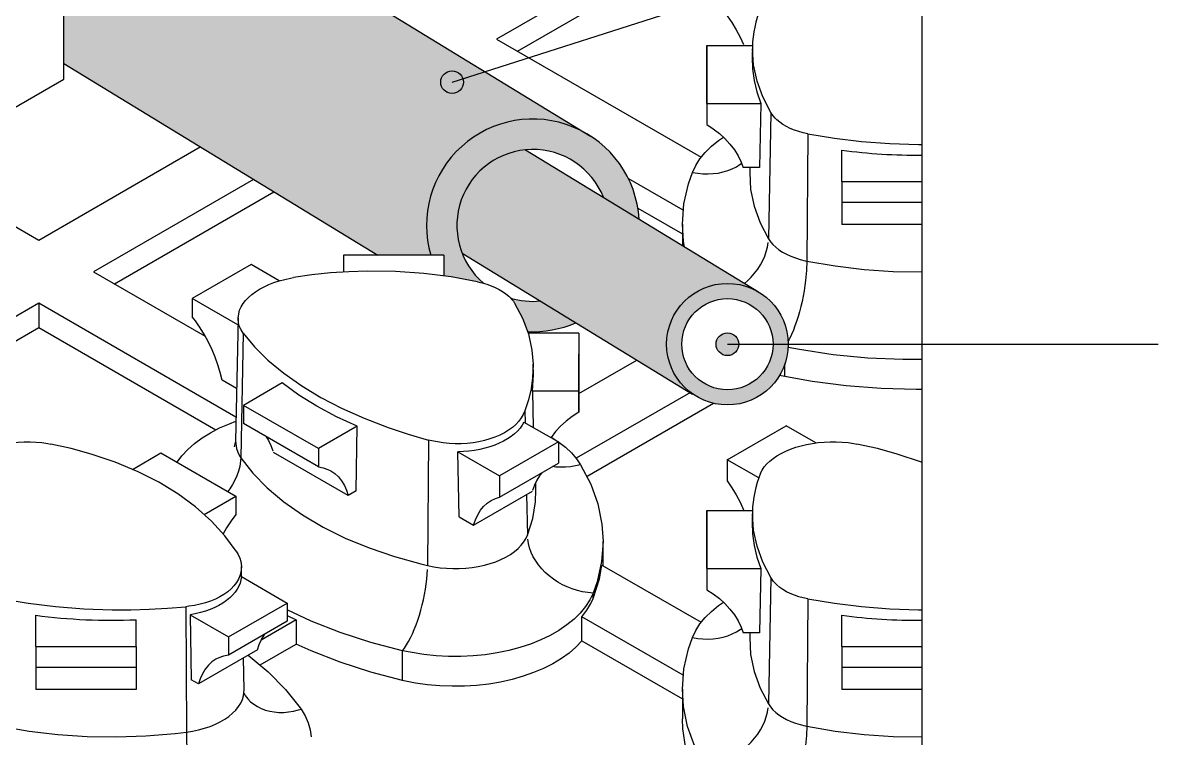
# Model space of a CAD drawing. Header units: millimetres. Extents: x 441156 to 441876, y 4514765 to 4515211.
# Drawn here: x 441490.625 to 441491.527, y 4515035.537 to 4515036.105 of the extents above; entities that cross this region are included whole.
import ezdxf

# ---------------------------------------------------------------- set-up
doc = ezdxf.new("R2010")
doc.units = ezdxf.units.MM
for name, color, linetype in [('Cassette', 7, 'Continuous'), ('Cornice', 7, 'Continuous'), ('Cornice_Testi', 7, 'Continuous')]:
    doc.layers.add(name, color=color, linetype=linetype)
doc.layers.add('Cornice_Tratteggi', color=7, linetype='Continuous', lineweight=5)

msp = doc.modelspace()

# ---------------------------------------------------------------- hatches: boundary and pattern name
at = {"layer": 'Cornice_Testi'}
h = msp.add_hatch(color=254, dxfattribs=at)
h.dxf.hatch_style = 1
h.paths.add_polyline_path([(441490.97496538, 4515036.05816771, 1), (441490.95685288, 4515036.05816771, 1)])
h = msp.add_hatch(color=254, dxfattribs=at)
h.dxf.hatch_style = 1
h.paths.add_polyline_path([(441491.19368663, 4515035.84988499, 1), (441491.17557413, 4515035.84988499, 1)])
at = {"layer": 'Cornice_Tratteggi'}
for points in [[(441490.70104579, 4515036.24437686, 0.261909253), (441490.65752341, 4515036.16698956), (441490.65752341, 4515036.0729686), (441490.90684705, 4515035.92063139), (441490.94893459, 4515035.92063139, -0.67590184), (441491.07226267, 4515036.01756265)], [(441491.20926739, 4515035.89142903), (441491.02433635, 4515036.00442224, 0.499216149), (441490.97392453, 4515035.92212618), (441491.16196316, 4515035.80723423, -0.277376647), (441491.13633038, 4515035.84988499, -0.581251018)]]:
    msp.add_hatch(color=254, dxfattribs=at).paths.add_polyline_path(points)
h = msp.add_hatch(dxfattribs=at)
h.set_pattern_fill('GRAVEL', color=254, scale=0.25)
h.set_pattern_definition([(228.0127875, (439122.133223, 4515108.17499), (-2, -2.25), [0.033634, -3.329772012]), (184.96974073, (439122.110723, 4515108.149989), (3, 0.25), [0.057717, -5.71398119]), (132.5104471, (439122.053223, 4515108.14499), (2.5, -2.75), [0.040697, -4.02900815]), (267.273689, (439121.955723, 4515108.08249), (0.25, 5), [0.0525595, -5.20338951]), (292.8336542, (439121.953223, 4515108.02999), (-1.25, 3), [0.05153875, -5.102343282]), (357.273689, (439121.973223, 4515107.98249), (-5, 0.25), [0.0525595, -5.20338951]), (37.69424047, (439122.0257235, 4515107.979989), (-3.25, -2.5), [0.06950725, -6.881212137]), (72.25532837, (439122.0807235, 4515108.022489), (1.75, 5.5), [0.065622, -6.496580374]), (121.4295656, (439122.100723, 4515108.08499), (-2, 3.25), [0.0527375, -5.221018277]), (175.2363583, (439122.073223, 4515108.12999), (2.75, -0.25), [0.060208, -2.950190645]), (222.3974378, (439122.0132235, 4515108.1349894), (-3, -2.75), [0.077862, -7.70834375]), (138.8140748, (439122.203223, 4515108.07999), (-1.75, 1.5), [0.02657525, -2.630961203]), (171.4692344, (439122.183223, 4515108.09749), (3.25, -0.5), [0.05055925, -5.005377854]), (225, (439122.13322, 4515108.10499), (-3e-17, -0.25), [0.03535525, -0.31819814]), (203.1985905, (439122.115723, 4515108.13499), (1.25, 0.5), [0.0190395, -1.884903776]), (291.8014095, (439122.098223, 4515108.12749), (-0.25, 0.75), [0.02692575, -1.319365452]), (30.9637565, (439122.108223, 4515108.10249), (0.75, 0.5), [0.04373225, -1.414005724]), (161.565051, (439122.14572, 4515108.12499), (0.5, -0.25), [0.03162275, -0.758946665]), (16.3895403, (439121.953223, 4515108.12749), (2.5, 0.75), [0.0443, -4.385711287]), (70.34617594, (439121.995723, 4515108.13999), (-1, -2.75), [0.03716525, -3.679351937]), (293.1985905, (439122.145723, 4515108.17499), (-0.5, 1.25), [0.03807875, -1.865864526]), (343.6104597, (439122.160723, 4515108.13999), (-2.5, 0.75), [0.0443, -4.385711287]), (339.4439548, (439121.953223, 4515107.97249), (-1.25, 0.5), [0.04272, -2.093280936]), (294.7751406, (439121.993223, 4515107.95749), (-1.25, 2.75), [0.0357945, -3.543660766]), (66.8014095, (439122.148223, 4515107.92499), (0.5, 1.25), [0.03807875, -1.865864526]), (17.35402464, (439122.163223, 4515107.95999), (-3.25, -1), [0.04190775, -4.148855904]), (69.4439548, (439122.025723, 4515107.92499), (-0.5, -1.25), [0.02136, -2.114640936]), (101.3099325, (439122.133223, 4515107.92499), (-0.25, 1), [0.0127475, -1.262007378]), (165.9637565, (439122.130723, 4515107.93749), (0.75, -0.25), [0.05153875, -0.979237656]), (186.00900596, (439122.080723, 4515107.94999), (2.5, 0.25), [0.0477625, -4.728480794]), (303.6900675, (439122.108223, 4515108.07999), (-0.25, 0.5), [0.0360555, -0.86533232]), (353.1572266, (439122.128223, 4515108.049989), (4.25, -0.5), [0.0629485, -6.231890656]), (60.9453959, (439122.190723, 4515108.04249), (-1, -1.75), [0.025739, -2.548168535]), (90, (439122.20322, 4515108.065), (-0.25, 0.25), [0.015, -0.235]), (120.2564372, (439122.075723, 4515107.95749), (1, -1.75), [0.034731, -3.438379997]), (48.0127875, (439122.058223, 4515107.98749), (2, 2.25), [0.067268, -3.296138012]), (0, (439122.10322, 4515108.0375), (0.25, 0.25), [0.065, -0.185]), (325.3048465, (439122.168223, 4515108.03749), (2.5, -1.75), [0.0395285, -3.913318575]), (254.0546041, (439122.200723, 4515108.01499), (-0.25, -1), [0.0364005, -1.783626972]), (207.64597536, (439122.190723, 4515107.979989), (-4.75, -2.5), [0.05926625, -5.867368546]), (175.42607874, (439122.138223, 4515107.952489), (-3.25, 0.25), [0.06269975, -6.207268352])])
h.paths.add_polyline_path([(441489.03659931, 4515036.09992046), (441489.03659931, 4515035.82106095), (441491.33918857, 4515034.49167321), (441491.33918857, 4515034.77053272), (441491.15239329, 4515034.87837799), (441491.0769623, 4515034.81304679, -0.180360974), (441491.07917294, 4515034.80711776, -1), (441491.06106044, 4515034.80711776, -0.694396922), (441491.0769623, 4515034.81304679), (441491.15239329, 4515034.87837799)])
h = msp.add_hatch(color=254, dxfattribs=at)
h.paths.add_polyline_path([(441491.07599191, 4515036.01528409), (441491.07226267, 4515036.01756265, 0.67590184), (441490.94893459, 4515035.92063139), (441490.959233, 4515035.92063139), (441490.959233, 4515035.90415183), (441490.96511288, 4515035.90340887), (441490.98621179, 4515035.89951944), (441490.98989043, 4515035.89863358), (441490.99097833, 4515035.89831152, -1.27933006), (441491.08616918, 4515035.96664227), (441491.11444654, 4515035.94936475, 0.238566546)])
h.paths.add_polyline_path([(441491.0359449, 4515035.88423162, -0.09883213), (441491.01242496, 4515035.88658198), (441491.0134857, 4515035.88541898), (441491.01459934, 4515035.88400977), (441491.01556847, 4515035.88257051), (441491.02193057, 4515035.87060548), (441491.02591012, 4515035.85989786, 0.116673338), (441491.06417751, 4515035.86698144)])
h = msp.add_hatch(color=254, dxfattribs=at)
h.paths.add_polyline_path([(441491.23293038, 4515035.84988499, 1), (441491.13633038, 4515035.84988499, 1)])
h.paths.add_polyline_path([(441491.22085538, 4515035.84988499, 1), (441491.14840538, 4515035.84988499, 1)], flags=16)

# ---------------------------------------------------------------- linework, layer by layer
at = {"color": 254, "linetype": 'Continuous'}
for p, q in [((441490.959233, 4515035.92063139), (441490.879538, 4515035.92063139)), ((441490.879538, 4515035.92063139), (441490.879538, 4515035.90720929)), ((441490.959233, 4515035.92063139), (441490.959233, 4515035.90415183))]:
    msp.add_line(p, q, dxfattribs=at)
for points in [[(441490.7958604, 4515035.87079243, 0), (441490.79590215, 4515035.87164067, 0), (441490.79629206, 4515035.87431337, 0), (441490.79707844, 4515035.87697354, 0), (441490.79825514, 4515035.87959292, 0), (441490.79982122, 4515035.88215925, 0), (441490.8017672, 4515035.88466619, 0), (441490.80407055, 4515035.88708762, 0), (441490.80670877, 4515035.8893974, 0), (441490.80967458, 4515035.89158456, 0), (441490.81295469, 4515035.89364407, 0), (441490.81651286, 4515035.89555495, 0), (441490.82031286, 4515035.8972962, 0), (441490.82434502, 4515035.89885991, 0), (441490.82859092, 4515035.90024213, 0), (441490.83300475, 4515035.90142933, 0), (441490.83754072, 4515035.90240801, 0), (441490.8400444, 4515035.90284943, 0)], [(441490.98621179, 4515035.89951944, 0), (441490.96511288, 4515035.90340887, 0), (441490.94355951, 4515035.90613228, 0), (441490.92106021, 4515035.90769332, 0), (441490.89840162, 4515035.90798837, 0), (441490.88378615, 4515035.90750396, 0), (441490.86921769, 4515035.90649342, 0), (441490.85456154, 4515035.90493687, 0), (441490.8400444, 4515035.90284943, 0)], [(441490.98621179, 4515035.89951944, 0), (441490.98989043, 4515035.89863358, 0), (441490.99343629, 4515035.89758386, 0), (441490.99692021, 4515035.89633962, 0), (441491.00021218, 4515035.89493859, 0), (441491.0032037, 4515035.89343612, 0), (441491.00597059, 4515035.8918056, 0), (441491.0085624, 4515035.89000541, 0), (441491.01087722, 4515035.88809468, 0), (441491.0122481, 4515035.8867759, 0), (441491.0134857, 4515035.88541898, 0), (441491.01459934, 4515035.88400977, 0), (441491.01556847, 4515035.88257051, 0)], [(441491.01556847, 4515035.88257051, 0), (441491.02193057, 4515035.87060548, 0), (441491.02653012, 4515035.85822964, 0), (441491.02938311, 4515035.84515367, 0), (441491.03029448, 4515035.83405574, 0)], [(441490.79995632, 4515035.85877598, 0), (441490.79836653, 4515035.86122154, 0), (441490.79715578, 4515035.8637561, 0), (441490.79633492, 4515035.86635254, 0), (441490.79591485, 4515035.86898373, 0), (441490.7958604, 4515035.87079243, 0)], [(441490.79995632, 4515035.85877598, 0), (441490.80899805, 4515035.8478594, 0), (441490.81966363, 4515035.83726651, 0), (441490.8322636, 4515035.82678264, 0), (441490.84641504, 4515035.81679605, 0), (441490.86156114, 4515035.80763909, 0), (441490.8779709, 4515035.79908422, 0), (441490.89606206, 4515035.79097356, 0), (441490.91523859, 4515035.78362175, 0), (441490.93096716, 4515035.7784174, 0), (441490.94728303, 4515035.77371768, 0)], [(441491.03029448, 4515035.83405574, 0), (441491.03031533, 4515035.83182869, 0), (441491.02989115, 4515035.82315101, 0), (441491.02866642, 4515035.81443654, 0), (441491.02661384, 4515035.80560338, 0), (441491.02375165, 4515035.79678703, 0)], [(441491.02375165, 4515035.79678703, 0), (441491.02250189, 4515035.79398592, 0), (441491.02086386, 4515035.79125708, 0), (441491.01885671, 4515035.78862887, 0), (441491.01649962, 4515035.78612968, 0), (441491.01379664, 4515035.78377013, 0), (441491.01076168, 4515035.78155717, 0), (441491.00742846, 4515035.7795134, 0), (441491.00383068, 4515035.77766145, 0), (441490.99998141, 4515035.77601171, 0), (441490.99589475, 4515035.7745661, 0), (441490.99161502, 4515035.77333879, 0), (441490.98718656, 4515035.77234394, 0), (441490.98262584, 4515035.77158831, 0), (441490.97794885, 4515035.77107116, 0), (441490.97320543, 4515035.77079663, 0), (441490.96844544, 4515035.77076884, 0), (441490.96368407, 4515035.770991, 0), (441490.95894028, 4515035.77145927, 0), (441490.95426381, 4515035.77216734, 0), (441490.94970441, 4515035.77310892, 0), (441490.94728303, 4515035.77371768, 0)]]:
    msp.add_polyline3d(points, dxfattribs=at)
at = {"layer": 'Cassette', "color": 5}
for p, q in [((441490.96590913, 4515036.05816771), (441491.43328281, 4515036.20778203)), ((441491.18463038, 4515035.84988499), (441491.52691376, 4515035.84988499))]:
    msp.add_line(p, q, dxfattribs=at)
at = {"layer": 'Cornice', "color": 254}
for p, q in [((441491.33918857, 4515037.66501994), (441491.33918857, 4515034.49167321)), ((441490.70104579, 4515036.24437686), (441491.07599191, 4515036.01528409)), ((441490.65752341, 4515036.06054172), (441490.65752341, 4515036.16698956)), ((441490.65752341, 4515036.0729686), (441490.90684705, 4515035.92063139)), ((441490.36543076, 4515035.89190357), (441490.65752341, 4515036.06054172)), ((441491.02433635, 4515036.00442224), (441491.20926739, 4515035.89142903)), ((441490.97392453, 4515035.92212618), (441491.15702264, 4515035.8102529))]:
    msp.add_line(p, q, dxfattribs=at)
at = {"layer": 'Cornice', "color": 254, "linetype": 'Continuous'}
for p, q in [((441491.21630563, 4515036.21652818), (441491.00126545, 4515036.09237586)), ((441491.0179154, 4515036.0827631), (441491.21630563, 4515036.19730265)), ((441491.00126545, 4515036.09237586), (441491.16379654, 4515035.9985394)), ((441491.16821641, 4515036.08729834), (441491.16821587, 4515036.07045955)), ((441491.16821641, 4515036.04128686), (441491.16821641, 4515036.08729834)), ((441491.16821641, 4515036.08729834), (441491.2045733, 4515036.08729757)), ((441491.20445655, 4515036.0862433), (441491.20428072, 4515036.07801945)), ((441491.16821587, 4515036.07045955), (441491.16821587, 4515036.02444806)), ((441491.16821641, 4515036.04128686), (441491.16821587, 4515036.02444806)), ((441491.16821641, 4515036.04128686), (441491.2111927, 4515036.04128594)), ((441491.2111927, 4515036.04128594), (441491.21007292, 4515035.9902647)), ((441491.21918456, 4515036.03402504), (441491.21716607, 4515035.93365666)), ((441491.24854124, 4515036.01707611), (441491.24783947, 4515035.91594754)), ((441490.63753326, 4515035.93265842), (441490.76588319, 4515036.00676057)), ((441491.27552003, 4515035.97933568), (441491.27552003, 4515036.0041469)), ((441490.53677708, 4515035.99082947), (441490.63753326, 4515035.93265842)), ((441491.21007292, 4515035.9902647), (441491.19725627, 4515035.9902647)), ((441491.20240457, 4515035.9902647), (441491.20232163, 4515035.98638522)), ((441490.80819527, 4515035.98090781), (441490.68107866, 4515035.90751771)), ((441491.14945477, 4515035.95653813), (441491.1058867, 4515035.98169192)), ((441491.27552003, 4515035.97933568), (441491.27552003, 4515035.96249657)), ((441491.27552003, 4515035.97933568), (441491.33918857, 4515035.97933568)), ((441490.69772861, 4515035.89790495), (441490.82437365, 4515035.97102279)), ((441491.11346819, 4515035.95808926), (441491.14887678, 4515035.9376463)), ((441491.33918857, 4515035.96249657), (441491.27552003, 4515035.96249657)), ((441491.27552003, 4515035.96249657), (441491.27552003, 4515035.94507953)), ((441491.14887678, 4515035.9454137), (441491.14887678, 4515035.92832781)), ((441491.33918857, 4515035.94507953), (441491.27552003, 4515035.94507953)), ((441490.80618344, 4515035.91311206), (441490.75943617, 4515035.88612277)), ((441490.82851607, 4515035.90021776), (441490.80618344, 4515035.91311206)), ((441490.68107866, 4515035.90751771), (441490.76970264, 4515035.85635113)), ((441490.63753326, 4515035.882377), (441490.42414202, 4515035.7591767)), ((441490.7941746, 4515035.79194096), (441490.63753326, 4515035.882377)), ((441490.63753326, 4515035.882377), (441490.63753326, 4515035.86315148)), ((441490.75943617, 4515035.88612277), (441490.75943584, 4515035.87174377)), ((441490.79574002, 4515035.86516184), (441490.75943617, 4515035.88612277)), ((441490.79586045, 4515035.87079444), (441490.79376448, 4515035.77275852)), ((441490.43273752, 4515035.74491374), (441490.63753326, 4515035.86315148)), ((441490.63753326, 4515035.86315148), (441490.77831307, 4515035.781873)), ((441490.79995632, 4515035.85877598), (441490.79799946, 4515035.75967822)), ((441491.06653662, 4515035.85868022), (441491.02636298, 4515035.85867936)), ((441491.06653662, 4515035.85868022), (441491.06653662, 4515035.81266873)), ((441491.06653662, 4515035.85868022), (441491.06653716, 4515035.84184142)), ((441491.06653716, 4515035.79582994), (441491.06653716, 4515035.84184142)), ((441491.06653716, 4515035.81062525), (441491.11274795, 4515035.83730481)), ((441491.03047231, 4515035.82573814), (441491.03029462, 4515035.83404914)), ((441491.23029538, 4515035.82409008), (441491.23029538, 4515035.83414973)), ((441490.79466251, 4515035.81476253), (441490.78317232, 4515035.82139633)), ((441490.83104783, 4515035.81905601), (441490.80018168, 4515035.80123654)), ((441491.02978773, 4515035.81266795), (441491.03047231, 4515035.82573814)), ((441491.06653662, 4515035.81266873), (441491.02978773, 4515035.81266795)), ((441491.02978773, 4515035.81266795), (441491.03040959, 4515035.78365558)), ((441491.15524019, 4515035.81155606), (441491.0645156, 4515035.7591767)), ((441491.06653662, 4515035.81266873), (441491.06653716, 4515035.79582994)), ((441490.80018168, 4515035.80123654), (441490.80018135, 4515035.78685735)), ((441490.85973642, 4515035.76685292), (441490.80018168, 4515035.80123654)), ((441491.07311109, 4515035.74491374), (441491.17351498, 4515035.80288139)), ((441491.02375165, 4515035.79678703), (441491.02394709, 4515035.78738647)), ((441490.85973609, 4515035.75247374), (441490.80018135, 4515035.78685735)), ((441490.89060257, 4515035.7846724), (441490.85973642, 4515035.76685292)), ((441490.88982146, 4515035.73320006), (441490.89060257, 4515035.7846724)), ((441491.02302916, 4515035.78791641), (441491.05031016, 4515035.77216669)), ((441491.18444287, 4515035.75808457), (441491.23119014, 4515035.78507386)), ((441491.25484862, 4515035.77141404), (441491.23119014, 4515035.78507386)), ((441490.94728303, 4515035.77371768), (441490.94649706, 4515035.67394391)), ((441490.85973642, 4515035.76685292), (441490.85973609, 4515035.75247374)), ((441490.97044585, 4515035.76429635), (441491.00356289, 4515035.7451774)), ((441490.97149136, 4515035.71267133), (441490.97044585, 4515035.76429635)), ((441491.05031016, 4515035.77216669), (441491.00356289, 4515035.7451774)), ((441491.05031016, 4515035.77216669), (441491.05031054, 4515035.75532743)), ((441490.71200515, 4515035.75032759), (441490.73464303, 4515035.76339814)), ((441490.73464303, 4515035.76339814), (441490.79419777, 4515035.72901452)), ((441490.88347257, 4515035.72953456), (441490.82391783, 4515035.76391818)), ((441491.00356328, 4515035.72833814), (441491.05031054, 4515035.75532743)), ((441491.18444287, 4515035.75808457), (441491.18444249, 4515035.74124575)), ((441491.20964383, 4515035.74353417), (441491.18444287, 4515035.75808457)), ((441491.00356289, 4515035.7451774), (441491.00356328, 4515035.72833814)), ((441491.0324314, 4515035.7341039), (441491.0323075, 4515035.73989945)), ((441490.76892844, 4515035.71442464), (441490.79419777, 4515035.72901452)), ((441490.79419777, 4515035.72901452), (441490.7941981, 4515035.71463571)), ((441490.88982146, 4515035.73320006), (441490.88347257, 4515035.72953456)), ((441490.98302861, 4515035.70601036), (441491.02977588, 4515035.73299964)), ((441491.02513358, 4515035.73031944), (441491.0258066, 4515035.69794912)), ((441490.97149136, 4515035.71267133), (441490.98302861, 4515035.70601036)), ((441491.16821641, 4515035.71758204), (441491.16821587, 4515035.70074325)), ((441491.16821641, 4515035.67157055), (441491.16821641, 4515035.71758204)), ((441491.16821641, 4515035.71758204), (441491.2045733, 4515035.71758126)), ((441491.20445655, 4515035.716527), (441491.20428072, 4515035.70830315)), ((441491.08587625, 4515035.67380997), (441491.08587625, 4515035.69313238)), ((441491.16821587, 4515035.70074325), (441491.16821587, 4515035.65473176)), ((441491.08491639, 4515035.67436413), (441491.16379654, 4515035.6288231)), ((441490.79869027, 4515035.66505807), (441490.79851839, 4515035.67309745)), ((441490.79862436, 4515035.66509612), (441490.83494328, 4515035.64412868)), ((441491.16821641, 4515035.67157055), (441491.16821587, 4515035.65473176)), ((441491.16821641, 4515035.67157055), (441491.2111927, 4515035.67156963)), ((441491.2111927, 4515035.67156963), (441491.21007292, 4515035.62054839)), ((441491.21918456, 4515035.66430873), (441491.21716607, 4515035.56394036)), ((441491.07790652, 4515035.64762537), (441491.07790652, 4515035.65206203)), ((441491.24854124, 4515035.64735981), (441491.24783947, 4515035.54623124)), ((441490.75433505, 4515035.64124078), (441490.75480135, 4515035.54148567)), ((441490.78819601, 4515035.61713939), (441490.83494328, 4515035.64412868)), ((441490.83494328, 4515035.64412868), (441490.83494361, 4515035.6297493)), ((441490.63514645, 4515035.60961938), (441490.63514645, 4515035.63443059)), ((441490.71484145, 4515035.60961938), (441490.71484145, 4515035.63083537)), ((441490.75771313, 4515035.6347376), (441490.75859023, 4515035.58320964)), ((441490.75771313, 4515035.6347376), (441490.78819601, 4515035.61713939)), ((441490.83494361, 4515035.6297493), (441490.78819634, 4515035.60276001)), ((441490.84210615, 4515035.63076978), (441490.81421198, 4515035.61466523)), ((441490.84210615, 4515035.63076978), (441490.84210615, 4515035.61154426)), ((441491.06905831, 4515035.61401277), (441491.06905831, 4515035.6332383)), ((441491.14945477, 4515035.58682183), (441491.06905831, 4515035.6332383)), ((441491.27552003, 4515035.60961938), (441491.27552003, 4515035.63443059)), ((441491.21007292, 4515035.62054839), (441491.19725627, 4515035.62054839)), ((441491.20240457, 4515035.62054839), (441491.20232163, 4515035.61666892)), ((441490.78819601, 4515035.61713939), (441490.78819634, 4515035.60276001)), ((441490.81338677, 4515035.59496327), (441490.84210615, 4515035.61154426)), ((441491.06905831, 4515035.61401277), (441491.14887678, 4515035.56793)), ((441490.63514645, 4515035.60961938), (441490.63514645, 4515035.59278027)), ((441490.63514645, 4515035.60961938), (441490.71484145, 4515035.60961938)), ((441490.71484145, 4515035.60961938), (441490.71484145, 4515035.59278027)), ((441490.81120713, 4515035.60681012), (441490.76445986, 4515035.57982083)), ((441490.92658519, 4515035.5825983), (441490.92658519, 4515035.60626049)), ((441491.27552003, 4515035.60961938), (441491.27552003, 4515035.59278027)), ((441491.27552003, 4515035.60961938), (441491.33918857, 4515035.60961938)), ((441490.80061497, 4515035.57503286), (441490.80007302, 4515035.6003819)), ((441490.71484145, 4515035.59278027), (441490.63514645, 4515035.59278027)), ((441490.63514645, 4515035.59278027), (441490.63514645, 4515035.57536323)), ((441490.71484145, 4515035.59278027), (441490.71484145, 4515035.57536323)), ((441491.33918857, 4515035.59278027), (441491.27552003, 4515035.59278027)), ((441491.27552003, 4515035.59278027), (441491.27552003, 4515035.57536323)), ((441490.71484145, 4515035.57536323), (441490.63514645, 4515035.57536323)), ((441490.76445986, 4515035.57982083), (441490.75859023, 4515035.58320964)), ((441491.14887678, 4515035.5756974), (441491.14887678, 4515035.55203521)), ((441491.33918857, 4515035.57536323), (441491.27552003, 4515035.57536323))]:
    msp.add_line(p, q, dxfattribs=at)
for points in [[(441491.18444249, 4515036.11096206, 0), (441491.18813094, 4515036.10548257, 0), (441491.1915525, 4515036.09979871, 0), (441491.19468114, 4515036.09395374, 0), (441491.19749304, 4515036.08799214, 0), (441491.19779659, 4515036.08729771, 0)], [(441491.21918456, 4515036.03402504, 0), (441491.21282246, 4515036.04642269, 0), (441491.20822291, 4515036.05893429, 0), (441491.20536992, 4515036.07183802, 0), (441491.2044377, 4515036.08467669, 0), (441491.20445662, 4515036.08624685, 0)], [(441491.20428072, 4515036.07801945, 0), (441491.20456609, 4515036.06876253, 0), (441491.20581682, 4515036.05953232, 0), (441491.20802837, 4515036.05036235, 0), (441491.2111927, 4515036.04128594, 0)], [(441491.24854124, 4515036.01707611, 0), (441491.2448626, 4515036.01786681, 0), (441491.24131674, 4515036.01883986, 0), (441491.23783282, 4515036.02002513, 0), (441491.23454085, 4515036.02138775, 0), (441491.23154933, 4515036.02287295, 0), (441491.22878244, 4515036.02450602, 0), (441491.22619063, 4515036.02632956, 0), (441491.22387581, 4515036.02828444, 0), (441491.22250493, 4515036.02964375, 0), (441491.22126733, 4515036.03105005, 0), (441491.22015369, 4515036.03251816, 0), (441491.21918456, 4515036.03402504, 0)], [(441491.16821587, 4515036.02444806, 0), (441491.17343213, 4515036.02109808, 0), (441491.17827096, 4515036.01738965, 0), (441491.18269552, 4515036.01335098, 0), (441491.18667214, 4515036.00901281, 0), (441491.19017056, 4515036.00440817, 0), (441491.19316416, 4515035.9995721, 0), (441491.19563015, 4515035.99454139, 0), (441491.19725627, 4515035.9902647, 0)], [(441491.24854124, 4515036.01707611, 0), (441491.26964015, 4515036.01361929, 0), (441491.29119352, 4515036.01103165, 0), (441491.31369282, 4515036.00929837, 0), (441491.33635141, 4515036.00851701, 0), (441491.33918857, 4515036.00851805, 0)], [(441491.15684651, 4515035.98648405, 0), (441491.1594283, 4515035.99193837, 0), (441491.16282365, 4515035.99724202, 0), (441491.16700672, 4515036.00235464, 0), (441491.17194566, 4515036.00723732, 0), (441491.1776029, 4515036.01185289, 0), (441491.18144868, 4515036.01456239, 0)], [(441491.15684651, 4515035.98648405, 0), (441491.16100203, 4515035.98576869, 0), (441491.16515953, 4515035.98535697, 0), (441491.16928738, 4515035.98525201, 0), (441491.17335414, 4515035.9854546, 0), (441491.17732888, 4515035.98596321, 0), (441491.18118135, 4515035.98677397, 0), (441491.18488222, 4515035.98788071, 0), (441491.18840333, 4515035.98927499, 0), (441491.19171788, 4515035.99094622, 0), (441491.19480064, 4515035.99288168, 0), (441491.19597008, 4515035.99373157, 0)], [(441491.14887678, 4515035.9454137, 0), (441491.15008372, 4515035.96148122, 0), (441491.15369545, 4515035.97742808, 0), (441491.15684651, 4515035.98648405, 0)], [(441491.20232163, 4515035.98638522, 0), (441491.20305318, 4515035.9728916, 0), (441491.20581895, 4515035.95948615, 0), (441491.21059787, 4515035.94627087, 0), (441491.21716607, 4515035.93365666, 0)], [(441491.15066283, 4515035.92723653, 0), (441491.14976977, 4515035.93158965, 0), (441491.14887678, 4515035.9454137, 0)], [(441491.19810957, 4515035.89824648, 0), (441491.20047927, 4515035.90027629, 0), (441491.2034651, 4515035.90321495, 0), (441491.2062037, 4515035.90632004, 0), (441491.20867425, 4515035.90956792, 0), (441491.21085793, 4515035.91293388, 0), (441491.21273812, 4515035.91639231, 0), (441491.21430052, 4515035.91991688, 0), (441491.21553324, 4515035.92348076, 0), (441491.21642689, 4515035.92705684, 0), (441491.21697467, 4515035.9306179, 0), (441491.21716607, 4515035.93365666, 0)], [(441491.21716607, 4515035.93365666, 0), (441491.21876983, 4515035.93132651, 0), (441491.22071924, 4515035.92908593, 0), (441491.22299947, 4515035.92695196, 0), (441491.22559317, 4515035.92494085, 0), (441491.22848059, 4515035.92306791, 0), (441491.23163977, 4515035.92134739, 0), (441491.23504665, 4515035.91979238, 0), (441491.23867531, 4515035.91841472, 0), (441491.24249814, 4515035.91722489, 0), (441491.24648603, 4515035.91623195, 0), (441491.24783947, 4515035.91594754, 0)], [(441491.24783947, 4515035.91594754, 0), (441491.24775394, 4515035.91232857, 0), (441491.24754685, 4515035.90853951, 0), (441491.24721979, 4515035.9046092, 0), (441491.24677525, 4515035.90056756, 0), (441491.24621659, 4515035.89644533, 0), (441491.24554809, 4515035.8922739, 0), (441491.24477481, 4515035.88808502, 0), (441491.24390266, 4515035.88391055, 0), (441491.24293827, 4515035.87978228, 0), (441491.24188897, 4515035.87573162, 0), (441491.24076275, 4515035.87178939, 0), (441491.23956819, 4515035.86798561, 0), (441491.23831438, 4515035.86434922, 0), (441491.23701085, 4515035.86090789, 0), (441491.23566753, 4515035.85768782, 0), (441491.23429464, 4515035.85471351, 0), (441491.23290263, 4515035.85200761, 0), (441491.23288504, 4515035.85197726, 0)], [(441491.24783947, 4515035.91594754, 0), (441491.2702399, 4515035.91207462, 0), (441491.29313974, 4515035.90934361, 0), (441491.31636472, 4515035.90777529, 0), (441491.33918857, 4515035.90739084, 0)], [(441490.78317232, 4515035.82139633, 0), (441490.78174703, 4515035.82738192, 0), (441490.77993748, 4515035.83342626, 0), (441490.77775746, 4515035.83948337, 0), (441490.77522355, 4515035.84550713, 0), (441490.77235504, 4515035.85145171, 0), (441490.76917375, 4515035.85727186, 0), (441490.76570391, 4515035.86292328, 0), (441490.76197191, 4515035.86836298, 0), (441490.75943584, 4515035.87174377, 0)], [(441491.33918857, 4515035.83764236, 0), (441491.323999, 4515035.83758594, 0), (441491.29623246, 4515035.83887516, 0), (441491.26876349, 4515035.84154738, 0), (441491.24179836, 4515035.84558254, 0), (441491.23285947, 4515035.84726862, 0)], [(441490.89060257, 4515035.7846724, 0), (441490.87397968, 4515035.79221245, 0), (441490.85844854, 4515035.80049212, 0), (441490.84410761, 4515035.80945893, 0), (441490.83104783, 4515035.81905601, 0)], [(441491.23029538, 4515035.82409008, 0), (441491.22606301, 4515035.82506106, 0)], [(441491.33918857, 4515035.81390549, 0), (441491.33446718, 4515035.81379911, 0), (441491.30664265, 4515035.81456557, 0), (441491.27903752, 4515035.81671989, 0), (441491.25185907, 4515035.8202459, 0), (441491.23029538, 4515035.82409008, 0)], [(441491.06653716, 4515035.79582994, 0), (441491.0613209, 4515035.79247996, 0), (441491.05648207, 4515035.78877152, 0), (441491.05205751, 4515035.78473285, 0), (441491.04808089, 4515035.78039469, 0), (441491.04458247, 4515035.77579005, 0), (441491.04442713, 4515035.77556305, 0)], [(441490.74745947, 4515035.75599863, 0), (441490.7512895, 4515035.76120265, 0), (441490.75589055, 4515035.76619415, 0), (441490.7612276, 4515035.77093513, 0), (441490.76726005, 4515035.77538952, 0), (441490.77394197, 4515035.77952341, 0), (441490.78122251, 4515035.78330534, 0), (441490.78904627, 4515035.78670653, 0), (441490.79410313, 4515035.78859824, 0)], [(441491.02302916, 4515035.78791641, 0), (441491.02161742, 4515035.78548151, 0), (441491.01988048, 4515035.78311773, 0), (441491.01782896, 4515035.78083951, 0), (441491.01547539, 4515035.7786608, 0), (441491.01283417, 4515035.77659491, 0), (441491.00992145, 4515035.77465447, 0), (441491.00675503, 4515035.77285134, 0), (441491.00335427, 4515035.77119656, 0), (441490.99973996, 4515035.76970023, 0), (441490.99593421, 4515035.7683715, 0), (441490.99196028, 4515035.7672185, 0), (441490.98784247, 4515035.76624828, 0), (441490.98360595, 4515035.76546678, 0), (441490.97927663, 4515035.76487876, 0), (441490.97488097, 4515035.76448782, 0), (441490.97044585, 4515035.76429635, 0)], [(441490.81782397, 4515035.77667148, 0), (441490.82010551, 4515035.77325358, 0), (441490.82202097, 4515035.76941273, 0), (441490.82355577, 4515035.76517816, 0), (441490.82391783, 4515035.76391818, 0)], [(441491.0447036, 4515035.77596554, 0), (441491.05067922, 4515035.77207725, 0), (441491.05604513, 4515035.76790307, 0), (441491.06076048, 4515035.76347477, 0), (441491.0647894, 4515035.75882605, 0), (441491.06804857, 4515035.75407993, 0)], [(441490.57062781, 4515035.74730319, 0), (441490.57187756, 4515035.74981541, 0), (441490.57351559, 4515035.75227889, 0), (441490.57552274, 4515035.75466791, 0), (441490.57787983, 4515035.75695678, 0), (441490.58058281, 4515035.75913602, 0), (441490.58361777, 4515035.76119898, 0), (441490.58695099, 4515035.76312448, 0), (441490.59054877, 4515035.76489135, 0), (441490.59439804, 4515035.76648994, 0), (441490.5984847, 4515035.76791802, 0), (441490.60276443, 4515035.76916144, 0), (441490.60719289, 4515035.77020603, 0), (441490.61175361, 4515035.77104523, 0), (441490.61643061, 4515035.77167907, 0), (441490.62117402, 4515035.77210199, 0), (441490.62593401, 4515035.77230846, 0), (441490.63069539, 4515035.77229507, 0), (441490.63543917, 4515035.77206447, 0), (441490.64011564, 4515035.77162029, 0), (441490.64467504, 4515035.77096616, 0), (441490.64709642, 4515035.77052312, 0)], [(441490.79442313, 4515035.68546482, 0), (441490.7853814, 4515035.69767507, 0), (441490.77471582, 4515035.70927472, 0), (441490.76211585, 4515035.72048684, 0), (441490.74796441, 4515035.73088547, 0), (441490.73281831, 4515035.74013599, 0), (441490.71640855, 4515035.74848235, 0), (441490.69831739, 4515035.75606343, 0), (441490.67914086, 4515035.7625711, 0), (441490.66341229, 4515035.76689541, 0), (441490.64709642, 4515035.77052312, 0)], [(441490.7937645, 4515035.77275915, 0), (441490.79375352, 4515035.77243495, 0), (441490.79351904, 4515035.77053138, 0), (441490.79318157, 4515035.76927375, 0), (441490.79288813, 4515035.76853503, 0), (441490.79273673, 4515035.76824087, 0), (441490.7927296, 4515035.76822901, 0)], [(441490.79376448, 4515035.77275852, 0), (441490.79392507, 4515035.76979646, 0), (441490.7945322, 4515035.76685375, 0), (441490.79558125, 4515035.76395279, 0), (441490.79706423, 4515035.76111566, 0), (441490.79799946, 4515035.75967822, 0)], [(441491.21100138, 4515035.74730319, 0), (441491.21225114, 4515035.74981541, 0), (441491.21388917, 4515035.75227889, 0), (441491.21589632, 4515035.75466791, 0), (441491.21825341, 4515035.75695678, 0), (441491.22095639, 4515035.75913602, 0), (441491.22399135, 4515035.76119898, 0), (441491.22732457, 4515035.76312448, 0), (441491.23092235, 4515035.76489135, 0), (441491.23477162, 4515035.76648994, 0), (441491.23885828, 4515035.76791802, 0), (441491.24313801, 4515035.76916144, 0), (441491.24756647, 4515035.77020603, 0), (441491.25212719, 4515035.77104523, 0), (441491.25680418, 4515035.77167907, 0), (441491.2615476, 4515035.77210199, 0), (441491.26630759, 4515035.77230846, 0), (441491.27106896, 4515035.77229507, 0), (441491.27581275, 4515035.77206447, 0), (441491.28048922, 4515035.77162029, 0), (441491.28504862, 4515035.77096616, 0), (441491.28747, 4515035.77052312, 0)], [(441491.33918857, 4515035.75585491, 0), (441491.33869097, 4515035.75606343, 0), (441491.31951444, 4515035.7625711, 0), (441491.30378587, 4515035.76689541, 0), (441491.28747, 4515035.77052312, 0)], [(441490.79799946, 4515035.75967822, 0), (441490.79775778, 4515035.75614523, 0), (441490.79717261, 4515035.75256436, 0), (441490.79624843, 4515035.74896286, 0), (441490.79499225, 4515035.74536813, 0), (441490.79341364, 4515035.74180755, 0), (441490.79152461, 4515035.73830819, 0), (441490.78933954, 4515035.7348967, 0), (441490.78776185, 4515035.73273027, 0)], [(441490.79799946, 4515035.75967822, 0), (441490.80763165, 4515035.74740912, 0), (441490.81907932, 4515035.7356714, 0), (441490.83225536, 4515035.72455438, 0), (441490.84705947, 4515035.71414266, 0), (441490.863379, 4515035.7045155, 0), (441490.88108975, 4515035.69574614, 0), (441490.90005692, 4515035.68790134, 0), (441490.92013615, 4515035.6810408, 0), (441490.94117465, 4515035.67521674, 0), (441490.94649706, 4515035.67394391, 0)], [(441490.85973609, 4515035.75247374, 0), (441490.8636224, 4515035.75168036, 0), (441490.86726469, 4515035.75036655, 0), (441490.86959443, 4515035.749177, 0)], [(441490.86959443, 4515035.749177, 0), (441490.8727648, 4515035.74701235, 0), (441490.87562155, 4515035.74436278, 0), (441490.87814296, 4515035.74124845, 0), (441490.88030984, 4515035.73769307, 0), (441490.88210569, 4515035.7337237, 0), (441490.88347257, 4515035.72953456, 0)], [(441491.03800014, 4515035.74822008, 0), (441491.03543144, 4515035.74516831, 0), (441491.03321479, 4515035.74167202, 0), (441491.03136707, 4515035.73775783, 0), (441491.02990234, 4515035.73345553, 0), (441491.02977588, 4515035.73299964, 0)], [(441491.06804857, 4515035.75407993, 0), (441491.06402372, 4515035.7531011, 0), (441491.05999696, 4515035.75242576, 0), (441491.05599892, 4515035.75205907, 0), (441491.05206003, 4515035.75200381, 0), (441491.04821028, 4515035.7522604, 0), (441491.04561892, 4515035.75261874, 0)], [(441491.06804857, 4515035.75407993, 0), (441491.0760477, 4515035.73867466, 0), (441491.08170676, 4515035.72292741, 0), (441491.08498326, 4515035.70695643, 0), (441491.08587625, 4515035.69313238, 0)], [(441491.18444249, 4515035.74124575, 0), (441491.18813094, 4515035.73576627, 0), (441491.1915525, 4515035.73008241, 0), (441491.19468114, 4515035.72423744, 0), (441491.19749304, 4515035.71827584, 0), (441491.19779659, 4515035.71758141, 0)], [(441490.99690675, 4515035.7256528, 0), (441491.00036659, 4515035.72731606, 0), (441491.00356328, 4515035.72833814, 0)], [(441491.0258066, 4515035.69794912, 0), (441491.0299815, 4515035.71123242, 0), (441491.03213527, 4515035.72467526, 0), (441491.0324314, 4515035.7341039, 0)], [(441490.98302861, 4515035.70601036, 0), (441490.98445391, 4515035.71035017, 0), (441490.98626345, 4515035.71430506, 0), (441490.98844347, 4515035.71784491, 0), (441490.99097738, 4515035.72094279, 0), (441490.99384589, 4515035.72357513, 0), (441490.99690675, 4515035.7256528, 0)], [(441490.7941981, 4515035.71463571, 0), (441490.79031179, 4515035.70935486, 0), (441490.78666951, 4515035.70383533, 0), (441490.78393059, 4515035.69924183, 0)], [(441491.21918456, 4515035.66430873, 0), (441491.21282246, 4515035.67670639, 0), (441491.20822291, 4515035.68921799, 0), (441491.20536992, 4515035.70212172, 0), (441491.2044377, 4515035.71496039, 0), (441491.20445662, 4515035.71653054, 0)], [(441491.20428072, 4515035.70830315, 0), (441491.20456609, 4515035.69904623, 0), (441491.20581682, 4515035.68981602, 0), (441491.20802837, 4515035.68064605, 0), (441491.2111927, 4515035.67156963, 0)], [(441490.94649706, 4515035.67394391, 0), (441490.95133913, 4515035.67296038, 0), (441490.95631125, 4515035.67222425, 0), (441490.96137557, 4515035.6717411, 0), (441490.96649356, 4515035.67151462, 0), (441490.97162626, 4515035.67154654, 0), (441490.97673461, 4515035.67183661, 0), (441490.98177974, 4515035.67238262, 0), (441490.98672324, 4515035.67318042, 0), (441490.99152749, 4515035.67422393, 0), (441490.99615594, 4515035.67550522, 0), (441491.00057335, 4515035.67701453, 0), (441491.0047461, 4515035.67874038, 0), (441491.00864244, 4515035.68066963, 0), (441491.01223272, 4515035.68278759, 0), (441491.01548961, 4515035.68507816, 0), (441491.01838832, 4515035.68752389, 0), (441491.02090679, 4515035.69010617, 0), (441491.02302586, 4515035.69280536, 0), (441491.0247294, 4515035.6956009, 0), (441491.0258066, 4515035.69794912, 0)], [(441491.07790652, 4515035.65206203, 0), (441491.073751, 4515035.6524355, 0), (441491.0695935, 4515035.65311312, 0), (441491.06546565, 4515035.65408972, 0), (441491.06139889, 4515035.65535788, 0), (441491.05742415, 4515035.65690795, 0), (441491.05357168, 4515035.65872812, 0), (441491.04987081, 4515035.66080455, 0), (441491.0463497, 4515035.66312143, 0), (441491.04303515, 4515035.66566113, 0), (441491.03995239, 4515035.66840433, 0), (441491.03712487, 4515035.67133013, 0), (441491.03457412, 4515035.67441628, 0), (441491.03231954, 4515035.6776393, 0), (441491.03037831, 4515035.68097464, 0), (441491.02876518, 4515035.68439692, 0), (441491.02749244, 4515035.68788011, 0), (441491.02656978, 4515035.69139769, 0), (441491.02600421, 4515035.69492289, 0), (441491.0258066, 4515035.69794912, 0)], [(441491.08587625, 4515035.69313238, 0), (441491.08466931, 4515035.67706486, 0), (441491.08105758, 4515035.661118, 0), (441491.07790652, 4515035.65206203, 0)], [(441490.79442313, 4515035.68546482, 0), (441490.79601292, 4515035.68271906, 0), (441490.79722368, 4515035.67990677, 0), (441490.79804453, 4515035.6770579, 0), (441490.7984646, 4515035.67420238, 0), (441490.79851844, 4515035.67309529, 0)], [(441491.07790652, 4515035.64762537, 0), (441491.08288803, 4515035.66344874, 0), (441491.08491639, 4515035.67436413, 0)], [(441490.79851844, 4515035.67309529, 0), (441490.7984773, 4515035.67135041, 0), (441490.79808739, 4515035.66851233, 0), (441490.79730101, 4515035.66571803, 0), (441490.79612432, 4515035.66299738, 0), (441490.79455823, 4515035.66036346, 0), (441490.79261226, 4515035.65782236, 0), (441490.7903089, 4515035.65540038, 0), (441490.78767068, 4515035.65312383, 0), (441490.78470487, 4515035.65100395, 0), (441490.78142476, 4515035.6490451, 0), (441490.77786659, 4515035.64726703, 0), (441490.77406659, 4515035.64568947, 0), (441490.77003443, 4515035.64432019, 0), (441490.76578854, 4515035.643162, 0), (441490.7613747, 4515035.64222589, 0), (441490.75683874, 4515035.64152286, 0), (441490.75433505, 4515035.64124078, 0)], [(441490.79862436, 4515035.66509612, 0), (441490.79829284, 4515035.66253559, 0), (441490.7976158, 4515035.65999784, 0), (441490.7965974, 4515035.65749838, 0), (441490.79524385, 4515035.65505249, 0), (441490.79356343, 4515035.65267513, 0), (441490.79156641, 4515035.65038083, 0), (441490.78926501, 4515035.64818362, 0), (441490.78667329, 4515035.64609694, 0), (441490.7838071, 4515035.64413354, 0), (441490.78068397, 4515035.64230542, 0), (441490.77732298, 4515035.64062377, 0), (441490.77374469, 4515035.63909886, 0), (441490.76997098, 4515035.63774002, 0), (441490.76602491, 4515035.63655555, 0), (441490.76193062, 4515035.6355527, 0), (441490.75771313, 4515035.6347376, 0)], [(441490.92658519, 4515035.60626049, 0), (441490.92817337, 4515035.60837244, 0), (441490.92976231, 4515035.61078938, 0), (441490.93133992, 4515035.61349289, 0), (441490.93289418, 4515035.61646241, 0), (441490.93441327, 4515035.61967533, 0), (441490.93588563, 4515035.62310721, 0), (441490.93730005, 4515035.62673192, 0), (441490.93864577, 4515035.63052189, 0), (441490.93991254, 4515035.63444825, 0), (441490.94109073, 4515035.63848114, 0), (441490.94217137, 4515035.64258985, 0), (441490.94314623, 4515035.64674313, 0), (441490.9440079, 4515035.65090936, 0), (441490.94474981, 4515035.65505683, 0), (441490.94536633, 4515035.65915397, 0), (441490.94585275, 4515035.66316962, 0), (441490.94620538, 4515035.6670732, 0), (441490.94642153, 4515035.67083501, 0), (441490.94649706, 4515035.67394391, 0)], [(441491.24854124, 4515035.64735981, 0), (441491.2448626, 4515035.64815051, 0), (441491.24131674, 4515035.64912355, 0), (441491.23783282, 4515035.65030883, 0), (441491.23454085, 4515035.65167145, 0), (441491.23154933, 4515035.65315665, 0), (441491.22878244, 4515035.65478972, 0), (441491.22619063, 4515035.65661326, 0), (441491.22387581, 4515035.65856813, 0), (441491.22250493, 4515035.65992745, 0), (441491.22126733, 4515035.66133375, 0), (441491.22015369, 4515035.66280186, 0), (441491.21918456, 4515035.66430873, 0)], [(441490.60816766, 4515035.64735981, 0), (441490.62926657, 4515035.64390299, 0), (441490.65081994, 4515035.64131535, 0), (441490.67331924, 4515035.63958207, 0), (441490.69597783, 4515035.63880071, 0), (441490.7105933, 4515035.63880608, 0), (441490.72516176, 4515035.63920973, 0), (441490.73981792, 4515035.64002327, 0), (441490.75433505, 4515035.64124078, 0)], [(441491.07790652, 4515035.65206203, 0), (441491.07532473, 4515035.64660771, 0), (441491.07192938, 4515035.64130406, 0), (441491.06774631, 4515035.63619144, 0), (441491.06280737, 4515035.63130876, 0), (441491.05715013, 4515035.62669319, 0), (441491.05081765, 4515035.62237984, 0), (441491.04385813, 4515035.61840156, 0), (441491.03632453, 4515035.6147886, 0), (441491.02827418, 4515035.61156848, 0), (441491.01976837, 4515035.60876569, 0), (441491.01087181, 4515035.60640158, 0), (441491.00165222, 4515035.60449412, 0), (441490.99217977, 4515035.60305784, 0), (441490.98252654, 4515035.60210368, 0), (441490.972766, 4515035.60163888, 0), (441490.96297244, 4515035.60166699, 0), (441490.95322039, 4515035.6021878, 0), (441490.94358407, 4515035.60319733, 0), (441490.93413682, 4515035.60468791, 0), (441490.92658519, 4515035.60626049, 0)], [(441491.06905831, 4515035.6332383, 0), (441491.07301243, 4515035.63841129, 0), (441491.07617059, 4515035.64376356, 0), (441491.07790652, 4515035.64762537, 0)], [(441491.16821587, 4515035.65473176, 0), (441491.17343213, 4515035.65138178, 0), (441491.17827096, 4515035.64767334, 0), (441491.18269552, 4515035.64363468, 0), (441491.18667214, 4515035.63929651, 0), (441491.19017056, 4515035.63469187, 0), (441491.19316416, 4515035.62985579, 0), (441491.19563015, 4515035.62482509, 0), (441491.19725627, 4515035.62054839, 0)], [(441491.24854124, 4515035.64735981, 0), (441491.26964015, 4515035.64390299, 0), (441491.29119352, 4515035.64131535, 0), (441491.31369282, 4515035.63958207, 0), (441491.33635141, 4515035.63880071, 0), (441491.33918857, 4515035.63880175, 0)], [(441490.92658519, 4515035.60626049, 0), (441490.90123394, 4515035.61289013, 0), (441490.87697307, 4515035.62076313, 0), (441490.8539851, 4515035.62982024, 0), (441490.83494341, 4515035.6387175, 0)], [(441491.15684651, 4515035.61676775, 0), (441491.1594283, 4515035.62222206, 0), (441491.16282365, 4515035.62752572, 0), (441491.16700672, 4515035.63263834, 0), (441491.17194566, 4515035.63752101, 0), (441491.1776029, 4515035.64213659, 0), (441491.18144868, 4515035.64484609, 0)], [(441490.83494351, 4515035.63428079, 0), (441490.84210615, 4515035.63076978, 0)], [(441491.15684651, 4515035.61676775, 0), (441491.16100203, 4515035.61605239, 0), (441491.16515953, 4515035.61564067, 0), (441491.16928738, 4515035.6155357, 0), (441491.17335414, 4515035.6157383, 0), (441491.17732888, 4515035.61624691, 0), (441491.18118135, 4515035.61705767, 0), (441491.18488222, 4515035.6181644, 0), (441491.18840333, 4515035.61955869, 0), (441491.19171788, 4515035.62122992, 0), (441491.19480064, 4515035.62316537, 0), (441491.19597008, 4515035.62401526, 0)], [(441490.81120713, 4515035.60681012, 0), (441490.81263243, 4515035.61114994, 0), (441490.81444197, 4515035.61510482, 0), (441490.81662199, 4515035.61864468, 0), (441490.81730099, 4515035.61956342, 0)], [(441490.92658519, 4515035.5825983, 0), (441490.90123394, 4515035.58922795, 0), (441490.87697307, 4515035.59710094, 0), (441490.8539851, 4515035.60615805, 0), (441490.84210615, 4515035.61154426, 0)], [(441491.06905831, 4515035.61401277, 0), (441491.06433832, 4515035.60905843, 0), (441491.05888839, 4515035.60436045, 0), (441491.05274999, 4515035.59995458, 0), (441491.04596984, 4515035.59587435, 0), (441491.03859954, 4515035.59215081, 0), (441491.03069518, 4515035.58881232, 0), (441491.02231692, 4515035.58588426, 0), (441491.01352853, 4515035.58338893, 0), (441491.00439689, 4515035.58134533, 0), (441490.99499149, 4515035.57976899, 0), (441490.98538392, 4515035.57867192, 0), (441490.97564729, 4515035.57806246, 0), (441490.96585572, 4515035.57794526, 0), (441490.95608371, 4515035.57832121, 0), (441490.94640563, 4515035.57918744, 0), (441490.93689516, 4515035.58053737, 0), (441490.92762466, 4515035.58236072, 0), (441490.92658519, 4515035.5825983, 0)], [(441491.14887678, 4515035.5756974, 0), (441491.15008372, 4515035.59176491, 0), (441491.15369545, 4515035.60771178, 0), (441491.15684651, 4515035.61676775, 0)], [(441491.20232163, 4515035.61666892, 0), (441491.20305318, 4515035.6031753, 0), (441491.20581895, 4515035.58976984, 0), (441491.21059787, 4515035.57655457, 0), (441491.21716607, 4515035.56394036, 0)], [(441490.78819634, 4515035.60276001, 0), (441490.78431003, 4515035.60196664, 0), (441490.78066775, 4515035.60065282, 0), (441490.778338, 4515035.59946327, 0)], [(441490.80389238, 4515035.60258699, 0), (441490.8197291, 4515035.5893742, 0), (441490.83352318, 4515035.57541882, 0), (441490.84517083, 4515035.56082584, 0), (441490.84595505, 4515035.5597091, 0)], [(441490.778338, 4515035.59946327, 0), (441490.77516764, 4515035.59729862, 0), (441490.77231088, 4515035.59464905, 0), (441490.76978947, 4515035.59153472, 0), (441490.76762259, 4515035.58797935, 0), (441490.76582675, 4515035.58400997, 0), (441490.76445986, 4515035.57982083, 0)], [(441490.75480135, 4515035.54148567, 0), (441490.75975278, 4515035.54226691, 0), (441490.76456744, 4515035.54329432, 0), (441490.76920867, 4515035.54456009, 0), (441490.77364117, 4515035.54605459, 0), (441490.77783118, 4515035.54776644, 0), (441490.78174684, 4515035.54968261, 0), (441490.78535833, 4515035.55178852, 0), (441490.78863817, 4515035.55406814, 0), (441490.79156139, 4515035.55650413, 0), (441490.79410576, 4515035.55907794, 0), (441490.79625191, 4515035.56176998, 0), (441490.79798349, 4515035.56455978, 0), (441490.79928735, 4515035.56742608, 0), (441490.80015354, 4515035.57034709, 0), (441490.80057548, 4515035.57330057, 0), (441490.80061497, 4515035.57503286, 0)], [(441490.80164986, 4515035.57050335, 0), (441490.80155765, 4515035.57067277, 0), (441490.80130158, 4515035.57126018, 0), (441490.80097139, 4515035.57231837, 0), (441490.80069224, 4515035.57387291, 0), (441490.80061503, 4515035.57502975, 0)], [(441491.16670446, 4515035.51474985, 0), (441491.15870533, 4515035.53015512, 0), (441491.15304627, 4515035.54590237, 0), (441491.14976977, 4515035.56187335, 0), (441491.14887678, 4515035.5756974, 0)], [(441490.80160827, 4515035.57056532, 0), (441490.80360524, 4515035.5680206, 0), (441490.80589253, 4515035.5657078, 0), (441490.80845275, 4515035.56364452, 0), (441490.81126641, 4515035.56184645, 0), (441490.81431208, 4515035.56032728, 0), (441490.8175666, 4515035.55909858, 0), (441490.8210052, 4515035.5581697, 0), (441490.8246017, 4515035.5575477, 0), (441490.82832873, 4515035.55723733, 0), (441490.83215793, 4515035.55724093, 0), (441490.83606016, 4515035.55755849, 0), (441490.84000571, 4515035.55818758, 0), (441490.84396457, 4515035.55912343, 0), (441490.84595505, 4515035.5597091, 0)], [(441490.84595505, 4515035.5597091, 0), (441490.84920538, 4515035.55437525, 0), (441490.85163813, 4515035.54889814, 0), (441490.85323481, 4515035.54331946, 0), (441490.85398326, 4515035.53768167, 0), (441490.85404388, 4515035.53555206, 0)], [(441491.16670446, 4515035.51474985, 0), (441491.17072931, 4515035.5153868, 0), (441491.17475607, 4515035.51632802, 0), (441491.17875411, 4515035.51756636, 0), (441491.182693, 4515035.51909237, 0), (441491.18654275, 4515035.52089446, 0), (441491.19027407, 4515035.5229589, 0), (441491.19385857, 4515035.52526999, 0), (441491.19726895, 4515035.52781013, 0), (441491.20047927, 4515035.53055999, 0), (441491.2034651, 4515035.53349865, 0), (441491.2062037, 4515035.53660373, 0), (441491.20867425, 4515035.53985162, 0), (441491.21085793, 4515035.54321758, 0), (441491.21273812, 4515035.54667601, 0), (441491.21430052, 4515035.55020057, 0), (441491.21553324, 4515035.55376446, 0), (441491.21642689, 4515035.55734054, 0), (441491.21697467, 4515035.5609016, 0), (441491.21716607, 4515035.56394036, 0)], [(441491.21716607, 4515035.56394036, 0), (441491.21876983, 4515035.56161021, 0), (441491.22071924, 4515035.55936963, 0), (441491.22299947, 4515035.55723566, 0), (441491.22559317, 4515035.55522455, 0), (441491.22848059, 4515035.55335161, 0), (441491.23163977, 4515035.55163109, 0), (441491.23504665, 4515035.55007608, 0), (441491.23867531, 4515035.54869841, 0), (441491.24249814, 4515035.54750859, 0), (441491.24648603, 4515035.54651565, 0), (441491.24783947, 4515035.54623124, 0)], [(441491.16341973, 4515035.49684359, 0), (441491.15629604, 4515035.51239143, 0), (441491.15153051, 4515035.52823696, 0), (441491.14915892, 4515035.54426119, 0), (441491.14887678, 4515035.55203521, 0)], [(441490.60746589, 4515035.54623124, 0), (441490.62986632, 4515035.54235832, 0), (441490.65276616, 4515035.53962731, 0), (441490.67599114, 4515035.53805898, 0), (441490.69936449, 4515035.53766528, 0), (441490.72270833, 4515035.5384492, 0), (441490.745845, 4515035.54040477, 0), (441490.75480135, 4515035.54148567, 0)], [(441490.75480135, 4515035.54148567, 0), (441490.75485899, 4515035.53786209, 0), (441490.75499853, 4515035.53406187, 0), (441490.75521893, 4515035.53011393, 0), (441490.75551849, 4515035.52604831, 0), (441490.75589495, 4515035.52189597, 0), (441490.75634543, 4515035.5176885, 0), (441490.75686651, 4515035.51345792, 0), (441490.75745422, 4515035.50923644, 0), (441490.75810409, 4515035.50505617, 0), (441490.75881118, 4515035.50094894, 0), (441490.75957009, 4515035.49694599, 0), (441490.76037507, 4515035.49307781, 0), (441490.76121997, 4515035.48937382, 0), (441490.76209837, 4515035.48586221, 0), (441490.76300358, 4515035.48256972, 0), (441490.76392872, 4515035.47952139, 0), (441490.76486675, 4515035.47674044, 0), (441490.76581052, 4515035.47424801, 0), (441490.76662368, 4515035.47234453, 0)], [(441491.24783947, 4515035.54623124, 0), (441491.24775394, 4515035.54261227, 0), (441491.24754685, 4515035.53882321, 0), (441491.24721979, 4515035.5348929, 0), (441491.24677525, 4515035.53085125, 0), (441491.24621659, 4515035.52672903, 0), (441491.24554809, 4515035.5225576, 0), (441491.24477481, 4515035.51836872, 0), (441491.24390266, 4515035.51419425, 0), (441491.24293827, 4515035.51006598, 0), (441491.24188897, 4515035.50601531, 0), (441491.24076275, 4515035.50207309, 0), (441491.23956819, 4515035.49826931, 0), (441491.23831438, 4515035.49463292, 0), (441491.23701085, 4515035.49119159, 0), (441491.23566753, 4515035.48797152, 0), (441491.23429464, 4515035.48499721, 0), (441491.23290263, 4515035.4822913, 0), (441491.23150209, 4515035.47987439, 0), (441491.23029538, 4515035.47803597, 0)], [(441491.24783947, 4515035.54623124, 0), (441491.2702399, 4515035.54235832, 0), (441491.29313974, 4515035.53962731, 0), (441491.31636472, 4515035.53805898, 0), (441491.33918857, 4515035.53767454, 0)]]:
    msp.add_polyline3d(points, dxfattribs=at)
at = {"layer": 'Cornice', "color": 254}
for radius in [0.0483, 0.036225]:
    msp.add_circle((441491.18463038, 4515035.84988499), radius, dxfattribs=at)
at = {"layer": 'Cornice', "color": 254, "linetype": 'Continuous'}
for centre, radius, start, end in [((441491.28904018, 4515036.08422648), 0.08462905, 157.20716567, 178.63169164), ((441491.33564143, 4515036.45609708), 0.45594699, 262.42262419, 270.44574907), ((441491.28904018, 4515035.71451018), 0.08462905, 157.20716567, 178.63169164), ((441490.69526785, 4515036.08638078), 0.45594699, 262.42262419, 272.46033701), ((441491.33564143, 4515036.08638078), 0.45594699, 262.42262419, 270.44574907)]:
    msp.add_arc(centre, radius, start, end, dxfattribs=at)
at = {"layer": 'Cornice', "color": 254}
for radius, start, end in [(0.084525, 3.42142788, 196.27568899), (0.060375, 21.69845187, 229.64530916), (0.060375, 253.00467256, 275.58200851), (0.084525, 267.17757009, 293.79677877)]:
    msp.add_arc((441491.0300722, 4515035.94432032), radius, start, end, dxfattribs=at)
at = {"layer": 'Cornice_Testi', "color": 254}
for centre in [(441490.96590913, 4515036.05816771), (441491.18463038, 4515035.84988499)]:
    msp.add_circle(centre, 0.00905625, dxfattribs=at)

doc.saveas('drawing.dxf')
